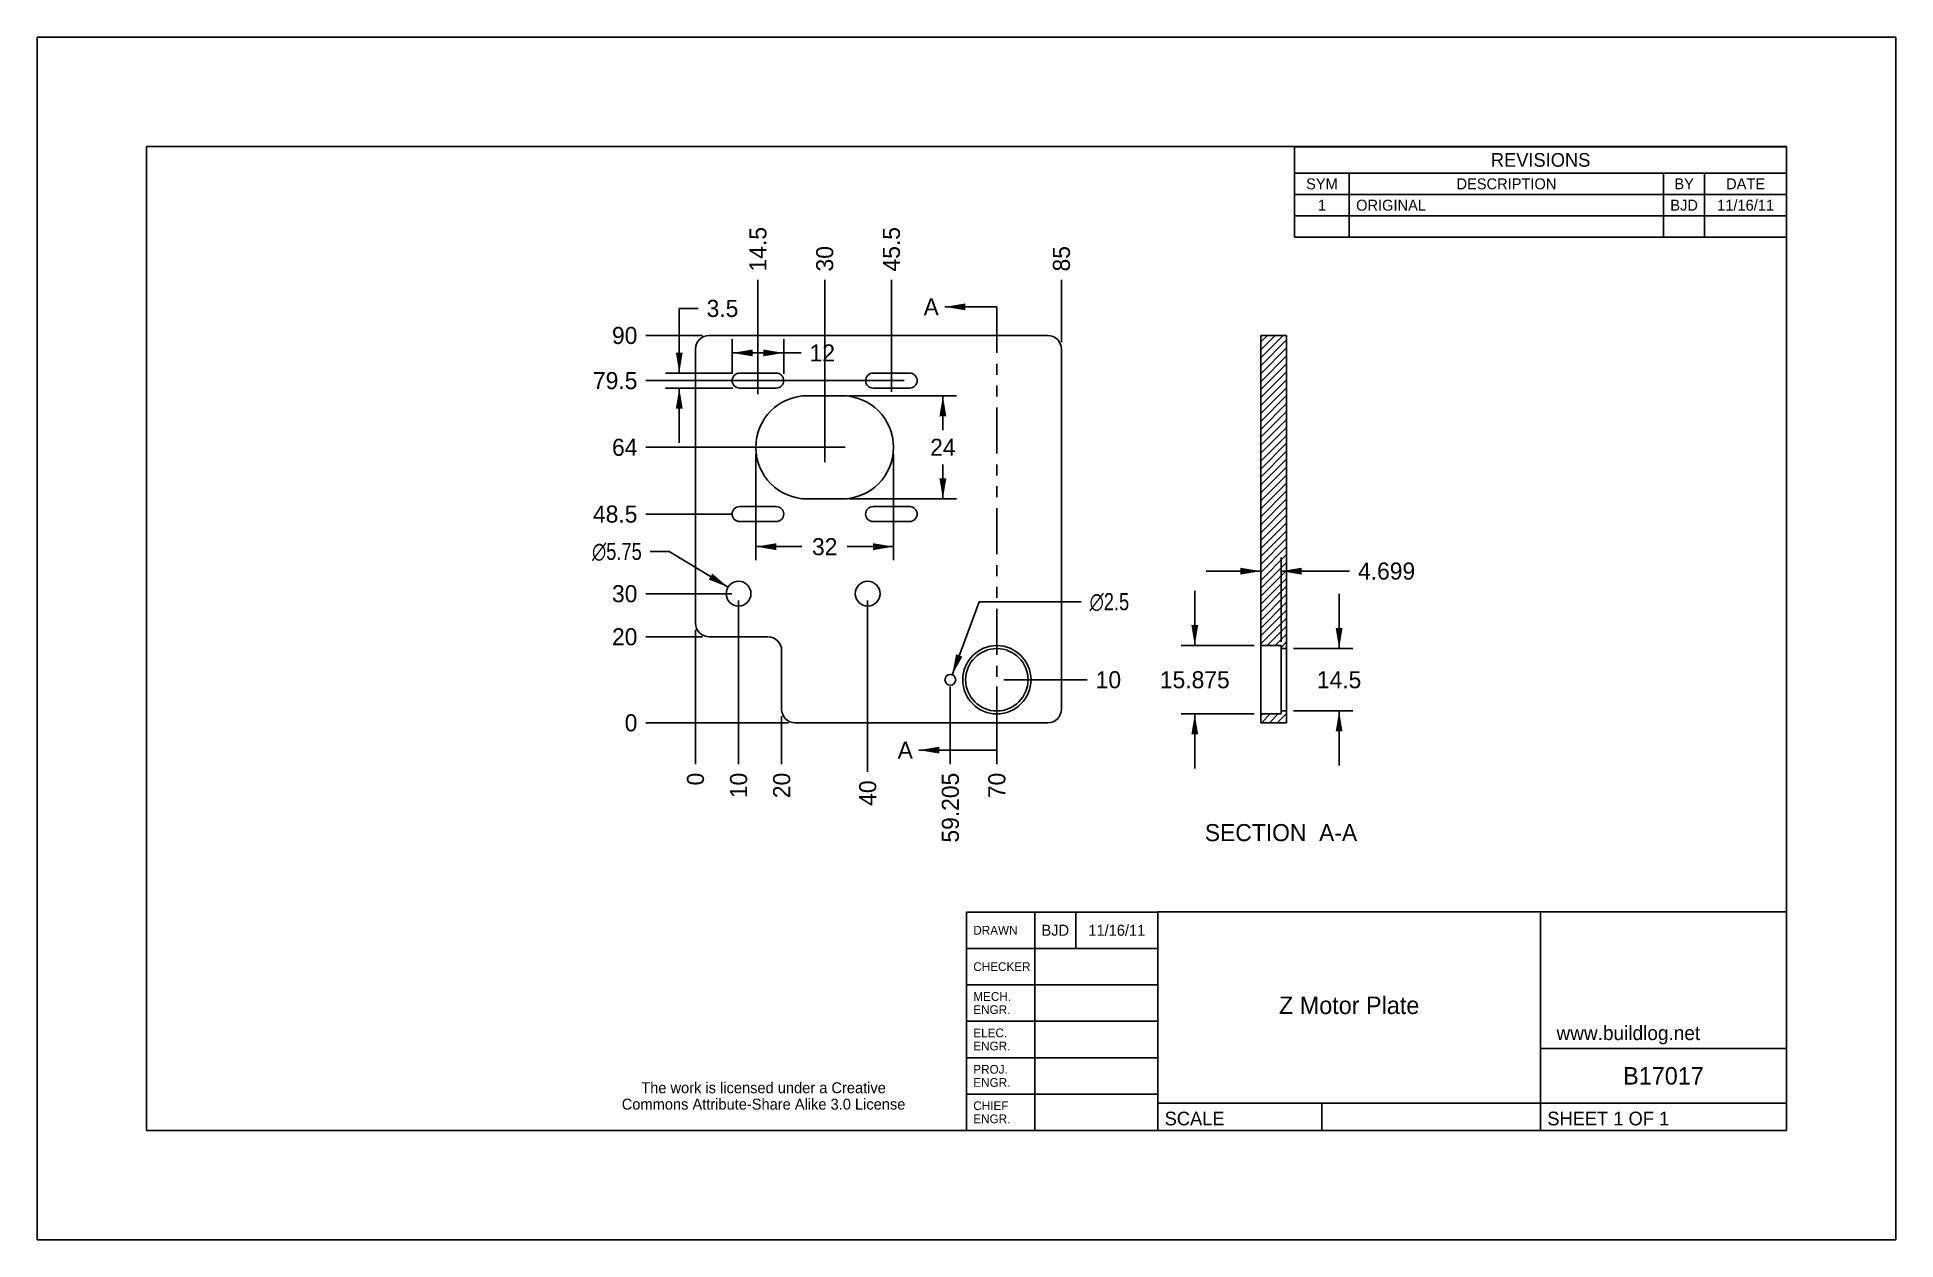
# Model space of a CAD drawing. Header units: inches. Extents: x 0 to 17, y 0 to 11.
import ezdxf

# ---------------------------------------------------------------- set-up
doc = ezdxf.new("R2010")
doc.units = ezdxf.units.IN
doc.header["$LTSCALE"] = 0.935
doc.header["$MEASUREMENT"] = 0
doc.linetypes.add('PHANTOM', pattern=[0.8, 0.45, -0.05, 0.1, -0.05, 0.1, -0.05])
doc.layers.get('0').update_dxf_attribs({"linetype": 'CONTINUOUS'})
for name, color, linetype in [('02___PRT_ALL_AXES', 7, 'CONTINUOUS'), ('BALLOONS', 7, 'CONTINUOUS'), ('DEFAULT_3', 7, 'PHANTOM')]:
    doc.layers.add(name, color=color, linetype=linetype)
doc.styles.get("Standard").update_dxf_attribs({"font": 'veramono.ttf'})
doc.styles.add('TEXTSTYLE_1', font='gdt', dxfattribs={"width": 0.8})
doc.styles.add('TEXTSTYLE_2', font='veramono.ttf')
doc.styles.add('TEXTSTYLE_3', font='veramono.ttf')
doc.styles.add('TEXTSTYLE_4', font='veramono.ttf')
doc.styles.add('TEXTSTYLE_5', font='veramono.ttf')
doc.dimstyles.new('DIMSTYLE_1', dxfattribs={"dimtxt": 0.15625, "dimasz": 0.1875, "dimexe": 0.18, "dimexo": 0.0625, "dimgap": 0.09, "dimtad": 0, "dimtih": 1, "dimtoh": 1, "dimdec": 3, "dimzin": 4, "dimdsep": 46, "dimtxsty": 'STANDARD', "dimblk": '_FILLED', "dimblk1": '_FILLED', "dimblk2": '_FILLED', "dimcen": 0.09, "dimadec": 0, "dimazin": 0, "dimtfac": 1, "dimtdec": 3, "dimtofl": 0, "dimtmove": 0, "dimatfit": 3, "dimldrblk": '_FILLED', "dimfxl": 1, "dimtolj": 1, "dimtzin": 4, "dimarcsym": 0})
doc.dimstyles.new('DIMSTYLE_2', dxfattribs={"dimtxt": 0.15625, "dimasz": 0.1875, "dimexe": 0.18, "dimexo": 0.0625, "dimgap": 0.09, "dimtad": 0, "dimtih": 1, "dimtoh": 1, "dimdec": 3, "dimzin": 4, "dimdsep": 46, "dimtxsty": 'STANDARD', "dimblk": '_FILLED', "dimblk1": '_FILLED', "dimblk2": '_FILLED', "dimcen": 0.09, "dimadec": 0, "dimazin": 0, "dimtfac": 1, "dimtdec": 3, "dimtofl": 0, "dimtmove": 0, "dimatfit": 3, "dimldrblk": '_FILLED', "dimfxl": 1, "dimtolj": 1, "dimtzin": 4, "dimarcsym": 0})
doc.dimstyles.new('DIMSTYLE_3', dxfattribs={"dimtxt": 0.15625, "dimasz": 0.1875, "dimexe": 0.18, "dimexo": 0.0625, "dimgap": 0.09, "dimtad": 0, "dimtih": 1, "dimtoh": 1, "dimdec": 3, "dimzin": 4, "dimdsep": 46, "dimtxsty": 'STANDARD', "dimblk": '_FILLED', "dimblk1": '_FILLED', "dimblk2": '_FILLED', "dimcen": 0.09, "dimadec": 0, "dimazin": 0, "dimtfac": 1, "dimtdec": 3, "dimtofl": 0, "dimtmove": 0, "dimatfit": 3, "dimldrblk": '_FILLED', "dimfxl": 1, "dimtolj": 1, "dimtzin": 4, "dimarcsym": 0})
doc.dimstyles.get("Standard").update_dxf_attribs({"dimtxt": 0.15625, "dimasz": 0.1875, "dimexe": 0.18, "dimexo": 0.0625, "dimgap": 0.09, "dimtad": 0, "dimtih": 1, "dimtoh": 1, "dimdec": 3, "dimzin": 4, "dimdsep": 46, "dimtxsty": 'STANDARD', "dimblk": '_FILLED', "dimblk1": '_FILLED', "dimblk2": '_FILLED', "dimcen": 0.09, "dimadec": 0, "dimazin": 0, "dimtp": 0.001, "dimtm": 0.001, "dimtfac": 1, "dimtdec": 3, "dimtofl": 0, "dimtmove": 0, "dimatfit": 3, "dimldrblk": '_FILLED', "dimfxl": 1, "dimtolj": 1, "dimtzin": 4, "dimarcsym": 0})

# ---------------------------------------------------------------- blocks, each defined once
blk = doc.blocks.new('_FILLED')
at = {"color": 0, "linetype": 'BYBLOCK'}
blk.add_solid([(0, 0), (-1, 0.167), (-1, -0.167)], dxfattribs=at)
blk = doc.blocks.new('*D0')
at = {"color": 2, "linetype": 'CONTINUOUS'}
blk.add_line((6.084, 5.516), (5.568, 5.516), dxfattribs=at)
at = {"color": 2, "linetype": 'CONTINUOUS', "insert": (5.49, 5.594), "char_height": 0.1562, "width": 0.2587, "attachment_point": 3, "line_spacing_factor": 0.9}
blk.add_mtext('20', dxfattribs=at)
blk = doc.blocks.new('*D1')
at = {"color": 2, "linetype": 'CONTINUOUS'}
blk.add_line((8.84, 5.123), (9.604, 5.123), dxfattribs=at)
at = {"color": 2, "linetype": 'CONTINUOUS', "insert": (9.682, 5.201), "char_height": 0.1562, "width": 0.2587, "attachment_point": 1, "line_spacing_factor": 0.9}
blk.add_mtext('10', dxfattribs=at)
blk = doc.blocks.new('*D2')
at = {"color": 2, "linetype": 'CONTINUOUS'}
blk.add_line((6.353, 5.91), (5.568, 5.91), dxfattribs=at)
at = {"color": 2, "linetype": 'CONTINUOUS', "insert": (5.49, 5.988), "char_height": 0.1562, "width": 0.2587, "attachment_point": 3, "line_spacing_factor": 0.9}
blk.add_mtext('30', dxfattribs=at)
blk = doc.blocks.new('*D3')
at = {"color": 2, "linetype": 'CONTINUOUS'}
blk.add_line((6.363, 6.638), (5.568, 6.638), dxfattribs=at)
at = {"color": 2, "linetype": 'CONTINUOUS', "insert": (5.49, 6.716), "char_height": 0.1562, "width": 0.5174, "attachment_point": 3, "line_spacing_factor": 0.9}
blk.add_mtext('48.5', dxfattribs=at)
blk = doc.blocks.new('*D4')
at = {"color": 2, "linetype": 'CONTINUOUS'}
blk.add_line((7.391, 7.249), (5.568, 7.249), dxfattribs=at)
at = {"color": 2, "linetype": 'CONTINUOUS', "insert": (5.49, 7.327), "char_height": 0.1562, "width": 0.2587, "attachment_point": 3, "line_spacing_factor": 0.9}
blk.add_mtext('64', dxfattribs=at)
blk = doc.blocks.new('*D5')
at = {"color": 2, "linetype": 'CONTINUOUS'}
blk.add_line((7.929, 7.859), (5.568, 7.859), dxfattribs=at)
at = {"color": 2, "linetype": 'CONTINUOUS', "insert": (5.49, 7.937), "char_height": 0.1562, "width": 0.5174, "attachment_point": 3, "line_spacing_factor": 0.9}
blk.add_mtext('79.5', dxfattribs=at)
blk = doc.blocks.new('*D6')
at = {"color": 2, "linetype": 'CONTINUOUS'}
blk.add_line((6.084, 8.272), (5.568, 8.272), dxfattribs=at)
at = {"color": 2, "linetype": 'CONTINUOUS', "insert": (5.49, 8.35), "char_height": 0.1562, "width": 0.2587, "attachment_point": 3, "line_spacing_factor": 0.9}
blk.add_mtext('90', dxfattribs=at)
blk = doc.blocks.new('*D7')
at = {"color": 2, "linetype": 'CONTINUOUS'}
blk.add_line((6.871, 4.729), (5.568, 4.729), dxfattribs=at)
at = {"color": 2, "linetype": 'CONTINUOUS', "insert": (5.49, 4.807), "char_height": 0.156, "width": 0.12935, "attachment_point": 3, "line_spacing_factor": 0.9}
blk.add_mtext('0', dxfattribs=at)
blk = doc.blocks.new('*D8')
at = {"color": 2, "linetype": 'CONTINUOUS'}
blk.add_line((6.415, 5.847), (6.415, 4.35), dxfattribs=at)
at = {"color": 2, "linetype": 'CONTINUOUS', "insert": (6.337, 4.272), "char_height": 0.1562, "width": 0.2587, "attachment_point": 3, "rotation": 90, "line_spacing_factor": 0.9}
blk.add_mtext('10', dxfattribs=at)
blk = doc.blocks.new('*D9')
at = {"color": 2, "linetype": 'CONTINUOUS'}
blk.add_line((6.809, 4.791), (6.809, 4.35), dxfattribs=at)
at = {"color": 2, "linetype": 'CONTINUOUS', "insert": (6.731, 4.272), "char_height": 0.1562, "width": 0.2587, "attachment_point": 3, "rotation": 90, "line_spacing_factor": 0.9}
blk.add_mtext('20', dxfattribs=at)
blk = doc.blocks.new('*D10')
at = {"color": 2, "linetype": 'CONTINUOUS'}
blk.add_line((8.777, 5.06), (8.777, 4.35), dxfattribs=at)
at = {"color": 2, "linetype": 'CONTINUOUS', "insert": (8.699, 4.272), "char_height": 0.1562, "width": 0.2587, "attachment_point": 3, "rotation": 90, "line_spacing_factor": 0.9}
blk.add_mtext('70', dxfattribs=at)
blk = doc.blocks.new('*D11')
at = {"color": 2, "linetype": 'CONTINUOUS'}
blk.add_line((8.352, 5.06), (8.352, 4.35), dxfattribs=at)
at = {"color": 2, "linetype": 'CONTINUOUS', "insert": (8.274, 4.272), "char_height": 0.1562, "width": 0.7761, "attachment_point": 3, "rotation": 90, "line_spacing_factor": 0.9}
blk.add_mtext('59.205', dxfattribs=at)
blk = doc.blocks.new('*D12')
at = {"color": 2, "linetype": 'CONTINUOUS'}
blk.add_line((7.203, 7.114), (7.203, 8.779), dxfattribs=at)
at = {"color": 2, "linetype": 'CONTINUOUS', "insert": (7.125, 8.857), "char_height": 0.1562, "width": 0.2587, "attachment_point": 1, "rotation": 90, "line_spacing_factor": 0.9}
blk.add_mtext('30', dxfattribs=at)
blk = doc.blocks.new('*D13')
at = {"color": 2, "linetype": 'CONTINUOUS'}
blk.add_line((6.592, 7.736), (6.592, 8.779), dxfattribs=at)
at = {"color": 2, "linetype": 'CONTINUOUS', "insert": (6.514, 8.857), "char_height": 0.1562, "width": 0.5174, "attachment_point": 1, "rotation": 90, "line_spacing_factor": 0.9}
blk.add_mtext('14.5', dxfattribs=at)
blk = doc.blocks.new('*D14')
at = {"color": 2, "linetype": 'CONTINUOUS'}
blk.add_line((7.813, 7.757), (7.813, 8.779), dxfattribs=at)
at = {"color": 2, "linetype": 'CONTINUOUS', "insert": (7.735, 8.857), "char_height": 0.1562, "width": 0.5174, "attachment_point": 1, "rotation": 90, "line_spacing_factor": 0.9}
blk.add_mtext('45.5', dxfattribs=at)
blk = doc.blocks.new('*D15')
at = {"color": 2, "linetype": 'CONTINUOUS'}
blk.add_line((9.368, 8.21), (9.368, 8.779), dxfattribs=at)
at = {"color": 2, "linetype": 'CONTINUOUS', "insert": (9.29, 8.857), "char_height": 0.1562, "width": 0.2587, "attachment_point": 1, "rotation": 90, "line_spacing_factor": 0.9}
blk.add_mtext('85', dxfattribs=at)
blk = doc.blocks.new('*D16')
at = {"color": 2, "linetype": 'CONTINUOUS'}
blk.add_line((6.022, 5.579), (6.022, 4.35), dxfattribs=at)
at = {"color": 2, "linetype": 'CONTINUOUS', "insert": (5.943, 4.272), "char_height": 0.156, "width": 0.12935, "attachment_point": 3, "rotation": 90, "line_spacing_factor": 0.9}
blk.add_mtext('0', dxfattribs=at)
blk = doc.blocks.new('*D17')
at = {"color": 2, "linetype": 'CONTINUOUS'}
blk.add_line((7.596, 5.847), (7.596, 4.281), dxfattribs=at)
at = {"color": 2, "linetype": 'CONTINUOUS', "insert": (7.518, 4.202), "char_height": 0.1562, "width": 0.2587, "attachment_point": 3, "rotation": 90, "line_spacing_factor": 0.9}
blk.add_mtext('40', dxfattribs=at)
blk = doc.blocks.new('*D18')
at = {"color": 2, "linetype": 'CONTINUOUS'}
for p, q in [((10.588, 5.435), (10.588, 5.935)), ((11.13, 5.435), (10.463, 5.435)), ((11.13, 4.81), (10.463, 4.81)), ((10.588, 4.81), (10.588, 4.31))]:
    blk.add_line(p, q, dxfattribs=at)
at = {"color": 2, "linetype": 'CONTINUOUS', "xscale": 0.1875, "yscale": 0.1875, "zscale": 0.1875}
for p, rotation in [((10.588, 5.435), 270), ((10.588, 4.81), 90)]:
    blk.add_blockref('_FILLED', p, dxfattribs=dict(at, rotation=rotation))
at = {"color": 2, "linetype": 'CONTINUOUS', "insert": (10.588, 5.201), "char_height": 0.1562, "width": 0.7761, "attachment_point": 2, "line_spacing_factor": 0.9}
blk.add_mtext('15.875', dxfattribs=at)
blk = doc.blocks.new('*D19')
at = {"color": 2, "linetype": 'CONTINUOUS'}
for p, q in [((11.908, 5.408), (11.908, 5.908)), ((11.491, 5.408), (12.033, 5.408)), ((11.491, 4.837), (12.033, 4.837)), ((11.908, 4.837), (11.908, 4.337))]:
    blk.add_line(p, q, dxfattribs=at)
at = {"color": 2, "linetype": 'CONTINUOUS', "xscale": 0.1875, "yscale": 0.1875, "zscale": 0.1875}
for p, rotation in [((11.908, 5.408), 270), ((11.908, 4.837), 90)]:
    blk.add_blockref('_FILLED', p, dxfattribs=dict(at, rotation=rotation))
at = {"color": 2, "linetype": 'CONTINUOUS', "insert": (11.908, 5.201), "char_height": 0.1562, "width": 0.5174, "attachment_point": 2, "line_spacing_factor": 0.9}
blk.add_mtext('14.5', dxfattribs=at)
blk = doc.blocks.new('*D20')
at = {"color": 2, "linetype": 'CONTINUOUS'}
for p, q in [((11.377, 5.47), (11.377, 6.241)), ((11.192, 6.116), (10.692, 6.116)), ((11.377, 6.116), (12.003, 6.116))]:
    blk.add_line(p, q, dxfattribs=at)
at = {"color": 2, "linetype": 'CONTINUOUS', "xscale": 0.1875, "yscale": 0.1875, "zscale": 0.1875}
blk.add_blockref('_FILLED', (11.192, 6.116), dxfattribs=at)
at = {"color": 2, "linetype": 'CONTINUOUS', "xscale": 0.1875, "yscale": 0.1875, "zscale": 0.1875, "rotation": 180}
blk.add_blockref('_FILLED', (11.377, 6.116), dxfattribs=at)
at = {"color": 2, "linetype": 'CONTINUOUS', "insert": (12.081, 6.195), "char_height": 0.1562, "width": 0.64675, "attachment_point": 1, "line_spacing_factor": 0.9}
blk.add_mtext('4.699', dxfattribs=at)
blk = doc.blocks.new('*D21')
at = {"color": 2, "linetype": 'CONTINUOUS'}
for p, q in [((5.78, 6.297), (5.608, 6.297)), ((6.319, 5.969), (5.78, 6.297))]:
    blk.add_line(p, q, dxfattribs=at)
at = {"color": 2, "linetype": 'CONTINUOUS', "xscale": 0.1875, "yscale": 0.1875, "zscale": 0.1875, "rotation": 328.627176273}
blk.add_blockref('_FILLED', (6.319, 5.969), dxfattribs=at)
at = {"color": 2, "linetype": 'CONTINUOUS', "insert": (5.53, 6.375), "char_height": 0.15625, "width": 0.72573, "attachment_point": 3, "line_spacing_factor": 0.9, "style": 'TEXTSTYLE_1'}
blk.add_mtext('{\\Fgdt;n}\\Fveramono.ttf;5.75', dxfattribs=at)
blk = doc.blocks.new('*D22')
at = {"color": 2, "linetype": 'CONTINUOUS'}
for p, q in [((5.873, 7.928), (5.873, 8.519)), ((5.873, 8.519), (6.045, 8.519)), ((6.363, 7.928), (5.748, 7.928)), ((6.363, 7.79), (5.748, 7.79)), ((5.873, 7.79), (5.873, 7.29))]:
    blk.add_line(p, q, dxfattribs=at)
at = {"color": 2, "linetype": 'CONTINUOUS', "xscale": 0.1875, "yscale": 0.1875, "zscale": 0.1875}
for p, rotation in [((5.873, 7.928), 270), ((5.873, 7.79), 90)]:
    blk.add_blockref('_FILLED', p, dxfattribs=dict(at, rotation=rotation))
at = {"color": 2, "linetype": 'CONTINUOUS', "insert": (6.123, 8.597), "char_height": 0.1562, "width": 0.38805, "attachment_point": 1, "line_spacing_factor": 0.9}
blk.add_mtext('3.5', dxfattribs=at)
blk = doc.blocks.new('*D23')
at = {"color": 2, "linetype": 'CONTINUOUS'}
for p, q in [((6.356, 7.921), (6.356, 8.237)), ((6.829, 7.921), (6.829, 8.237)), ((6.356, 8.112), (6.592, 8.112)), ((6.829, 8.112), (6.592, 8.112)), ((6.592, 8.112), (6.987, 8.112))]:
    blk.add_line(p, q, dxfattribs=at)
at = {"color": 2, "linetype": 'CONTINUOUS', "xscale": 0.1875, "yscale": 0.1875, "zscale": 0.1875, "rotation": 180}
blk.add_blockref('_FILLED', (6.356, 8.112), dxfattribs=at)
at = {"color": 2, "linetype": 'CONTINUOUS', "xscale": 0.1875, "yscale": 0.1875, "zscale": 0.1875}
blk.add_blockref('_FILLED', (6.829, 8.112), dxfattribs=at)
at = {"color": 2, "linetype": 'CONTINUOUS', "insert": (7.065, 8.19), "char_height": 0.1562, "width": 0.2587, "attachment_point": 1, "line_spacing_factor": 0.9}
blk.add_mtext('12', dxfattribs=at)
blk = doc.blocks.new('*D24')
at = {"color": 2, "linetype": 'CONTINUOUS'}
for p, q in [((6.573, 7.186), (6.573, 6.215)), ((7.833, 7.186), (7.833, 6.215)), ((6.573, 6.34), (6.995, 6.34)), ((7.833, 6.34), (7.41, 6.34))]:
    blk.add_line(p, q, dxfattribs=at)
at = {"color": 2, "linetype": 'CONTINUOUS', "xscale": 0.1875, "yscale": 0.1875, "zscale": 0.1875, "rotation": 180}
blk.add_blockref('_FILLED', (6.573, 6.34), dxfattribs=at)
at = {"color": 2, "linetype": 'CONTINUOUS', "xscale": 0.1875, "yscale": 0.1875, "zscale": 0.1875}
blk.add_blockref('_FILLED', (7.833, 6.34), dxfattribs=at)
at = {"color": 2, "linetype": 'CONTINUOUS', "insert": (7.203, 6.418), "char_height": 0.1562, "width": 0.2587, "attachment_point": 2, "line_spacing_factor": 0.9}
blk.add_mtext('32', dxfattribs=at)
blk = doc.blocks.new('*D25')
at = {"color": 2, "linetype": 'CONTINUOUS'}
for p, q in [((7.423, 7.721), (8.409, 7.721)), ((8.284, 7.721), (8.284, 7.405)), ((8.284, 6.776), (8.284, 7.092)), ((7.423, 6.776), (8.409, 6.776))]:
    blk.add_line(p, q, dxfattribs=at)
at = {"color": 2, "linetype": 'CONTINUOUS', "xscale": 0.1875, "yscale": 0.1875, "zscale": 0.1875}
for p, rotation in [((8.284, 7.721), 90), ((8.284, 6.776), 270)]:
    blk.add_blockref('_FILLED', p, dxfattribs=dict(at, rotation=rotation))
at = {"color": 2, "linetype": 'CONTINUOUS', "insert": (8.284, 7.327), "char_height": 0.1562, "width": 0.2587, "attachment_point": 2, "line_spacing_factor": 0.9}
blk.add_mtext('24', dxfattribs=at)
blk = doc.blocks.new('*D26')
at = {"color": 2, "linetype": 'CONTINUOUS'}
for p, q in [((8.369, 5.169), (8.615, 5.836)), ((8.615, 5.836), (9.548, 5.836))]:
    blk.add_line(p, q, dxfattribs=at)
at = {"color": 2, "linetype": 'CONTINUOUS', "xscale": 0.1875, "yscale": 0.1875, "zscale": 0.1875, "rotation": 249.8068958606}
blk.add_blockref('_FILLED', (8.369, 5.169), dxfattribs=at)
at = {"color": 2, "linetype": 'CONTINUOUS', "insert": (9.626, 5.915), "char_height": 0.15625, "width": 0.59638, "attachment_point": 1, "line_spacing_factor": 0.9, "style": 'TEXTSTYLE_1'}
blk.add_mtext('{\\Fgdt;n}\\Fveramono.ttf;2.5', dxfattribs=at)

msp = doc.modelspace()

# ---------------------------------------------------------------- hatches: boundary and pattern name
at = {"linetype": 'CONTINUOUS'}
h = msp.add_hatch(dxfattribs=at)
h.set_pattern_fill('A', color=2, scale=0.051392, angle=45, style=0, pattern_type=0)
h.set_pattern_definition([(45, (0, 0), (-0.0363395, 0.0363395), [])])
edge = h.paths.add_edge_path()
edge.add_line((11.4281, 8.2721), (11.4281, 5.408))
edge.add_line((11.3771, 5.408), (11.4281, 5.408))
edge.add_line((11.3771, 5.435), (11.3771, 5.408))
edge.add_line((11.1921, 5.435), (11.3771, 5.435))
edge.add_line((11.1921, 8.2721), (11.1921, 5.435))
edge.add_line((11.4281, 8.2721), (11.1921, 8.2721))
edge = h.paths.add_edge_path()
edge.add_line((11.4281, 4.8371), (11.4281, 4.7288))
edge.add_line((11.4281, 4.7288), (11.1921, 4.7288))
edge.add_line((11.1921, 4.81), (11.1921, 4.7288))
edge.add_line((11.1921, 4.81), (11.3771, 4.81))
edge.add_line((11.3771, 4.8371), (11.3771, 4.81))
edge.add_line((11.3771, 4.8371), (11.4281, 4.8371))

# ---------------------------------------------------------------- linework, layer by layer
at = {"color": 7, "linetype": 'CONTINUOUS'}
for p, q in [((0, 0), (0, 11)), ((0, 11), (17, 11)), ((17, 0), (17, 11)), ((1, 1), (1, 10)), ((1, 10), (16, 10)), ((16, 1), (16, 10)), ((9.243, 8.2721), (6.1466, 8.2721)), ((11.1921, 8.2721), (11.1921, 5.435)), ((11.4281, 8.2721), (11.1921, 8.2721)), ((11.1921, 8.2721), (11.1921, 4.7288)), ((11.4281, 8.2721), (11.1921, 8.2721)), ((11.4281, 8.2721), (11.4281, 5.408)), ((11.4281, 8.2721), (11.4281, 4.7288)), ((6.0216, 8.1471), (6.0216, 5.6412)), ((9.368, 4.8538), (9.368, 8.1471)), ((6.4251, 7.9277), (6.7598, 7.9277)), ((7.9802, 7.9277), (7.6456, 7.9277)), ((6.7598, 7.7899), (6.4251, 7.7899)), ((7.3602, 7.721), (7.0452, 7.721)), ((7.6456, 7.7899), (7.9802, 7.7899)), ((6.7598, 6.7072), (6.4251, 6.7072)), ((7.0452, 6.7761), (7.3602, 6.7761)), ((7.6456, 6.7072), (7.9802, 6.7072)), ((6.4251, 6.5694), (6.7598, 6.5694)), ((7.9802, 6.5694), (7.6456, 6.5694)), ((6.1466, 5.5162), (6.684, 5.5162)), ((6.809, 4.8538), (6.809, 5.3912)), ((11.1921, 5.435), (11.3771, 5.435)), ((11.1921, 5.435), (11.3771, 5.435)), ((11.3771, 5.435), (11.3771, 5.408)), ((11.3771, 5.435), (11.3771, 4.81)), ((11.3771, 5.408), (11.4281, 5.408)), ((11.3771, 5.408), (11.4281, 5.408)), ((11.1921, 4.81), (11.1921, 4.7288)), ((11.1921, 4.81), (11.3771, 4.81)), ((11.1921, 4.81), (11.3771, 4.81)), ((11.3771, 4.8371), (11.3771, 4.81)), ((11.3771, 4.8371), (11.4281, 4.8371)), ((11.3771, 4.8371), (11.4281, 4.8371)), ((11.4281, 4.8371), (11.4281, 4.7288)), ((6.934, 4.7288), (9.243, 4.7288)), ((11.4281, 4.7288), (11.1921, 4.7288)), ((11.4281, 4.7288), (11.1921, 4.7288)), ((10.25, 2.9981), (8.5, 2.9981)), ((8.5, 1.0001), (8.5, 2.9981)), ((9.125, 1.0001), (9.125, 2.9981)), ((9.5, 2.6651), (9.5, 2.9981)), ((15.9998, 3.0002), (10.2498, 3.0002)), ((10.2498, 1.0002), (10.2498, 3.0002)), ((10.25, 1.0001), (10.25, 2.9981)), ((13.7498, 1.0002), (13.7498, 3.0002)), ((15.9998, 1.0002), (15.9998, 3.0002)), ((10.25, 2.6651), (8.5, 2.6651)), ((10.25, 2.3321), (8.5, 2.3321)), ((10.25, 1.9991), (8.5, 1.9991)), ((15.9998, 1.7502), (13.7498, 1.7502)), ((10.25, 1.6661), (8.5, 1.6661)), ((10.25, 1.3331), (8.5, 1.3331)), ((15.9998, 1.2502), (10.2498, 1.2502)), ((11.7498, 1.0002), (11.7498, 1.2502)), ((1, 1), (16, 1)), ((10.25, 1.0001), (8.5, 1.0001)), ((15.9998, 1.0002), (10.2498, 1.0002)), ((0, 0), (17, 0))]:
    msp.add_line(p, q, dxfattribs=at)
at = {"color": 2, "linetype": 'CONTINUOUS'}
for p, q in [((11.501, 9.9985), (16.001, 9.9985)), ((11.501, 9.9985), (11.501, 9.1704)), ((16.001, 9.9985), (16.001, 9.1704)), ((11.501, 9.7563), (16.001, 9.7563)), ((12.001, 9.7563), (12.001, 9.1704)), ((14.876, 9.7563), (14.876, 9.1704)), ((15.251, 9.7563), (15.251, 9.1704)), ((11.501, 9.561), (16.001, 9.561)), ((11.501, 9.3657), (16.001, 9.3657)), ((11.501, 9.1704), (16.001, 9.1704))]:
    msp.add_line(p, q, dxfattribs=at)
at = {"color": 7, "linetype": 'CONTINUOUS'}
for radius in [0.3125, 0.2854]:
    msp.add_circle((8.7775, 5.1225), radius, dxfattribs=at)
for centre, radius, start, end in [((6.1466, 8.1471), 0.125, 90, 180), ((9.243, 8.1471), 0.125, 0, 90), ((6.4251, 7.8588), 0.0689, 90, 270), ((6.7598, 7.8588), 0.0689, 270, 90), ((7.6456, 7.8588), 0.0689, 90, 270), ((7.9802, 7.8588), 0.0689, 270, 90), ((7.0452, 7.2485), 0.4724, 90, 270), ((7.3602, 7.2485), 0.4724, 270, 90), ((6.4251, 6.6383), 0.0689, 90, 270), ((6.7598, 6.6383), 0.0689, 270, 90), ((7.6456, 6.6383), 0.0689, 90, 270), ((7.9802, 6.6383), 0.0689, 270, 90), ((6.1466, 5.6412), 0.125, 180, 270), ((6.684, 5.3912), 0.125, 0, 90), ((6.934, 4.8538), 0.125, 180, 270), ((9.243, 4.8538), 0.125, 270, 360)]:
    msp.add_arc(centre, radius, start, end, dxfattribs=at)
at = {"layer": '02___PRT_ALL_AXES', "color": 7, "linetype": 'CONTINUOUS'}
for centre, radius in [((6.4153, 5.9099), 0.1132), ((7.5964, 5.9099), 0.1132), ((8.3525, 5.1225), 0.0492)]:
    msp.add_circle(centre, radius, dxfattribs=at)
at = {"layer": 'DEFAULT_3', "color": 7, "linetype": 'PHANTOM'}
msp.add_line((8.7775, 8.5333), (8.7775, 4.479), dxfattribs=at)

# ---------------------------------------------------------------- texts
at = {"color": 7, "linetype": 'CONTINUOUS', "char_height": 0.1562, "width": 0.12935, "attachment_point": 1, "line_spacing_factor": 0.9}
for insert in [(8.1076, 8.6114), (7.8705, 4.5571)]:
    msp.add_mtext('A', dxfattribs=dict(at, insert=insert))
at = {"color": 2, "linetype": 'CONTINUOUS', "line_spacing_factor": 0.9, "style": 'TEXTSTYLE_2'}
for s, insert, char_height, width, attachment_point in [('www.buildlog.net', (13.8964, 1.9569), 0.13, 1.721905, 1), ('The work is licensed under a Creative\\PCommons Attribute-Share Alike 3.0 License', (6.6438, 1.441), 0.1, 3.394139, 2)]:
    msp.add_mtext(s, dxfattribs=dict(at, insert=insert, char_height=char_height, width=width, attachment_point=attachment_point))
at = {"layer": 'BALLOONS', "color": 2, "linetype": 'CONTINUOUS', "line_spacing_factor": 0.9}
for s, insert, char_height, width, attachment_point, style in [('REVISIONS', (13.751, 9.9399), 0.125, 0.931319, 2, 'TEXTSTYLE_2'), ('SYM', (11.751, 9.7086), 0.1, 0.248352, 2, 'TEXTSTYLE_2'), ('DESCRIPTION', (13.4385, 9.7086), 0.1, 0.910623, 2, 'TEXTSTYLE_2'), ('BY', (15.0635, 9.7086), 0.1, 0.165568, 2, 'TEXTSTYLE_2'), ('DATE', (15.626, 9.7086), 0.1, 0.331136, 2, 'TEXTSTYLE_2'), ('1', (11.751, 9.5133), 0.1, 0.082784, 2, 'TEXTSTYLE_2'), ('ORIGINAL        ', (12.0635, 9.5133), 0.1, 1.324542, 1, 'TEXTSTYLE_2'), ('BJD', (15.0635, 9.5133), 0.1, 0.248352, 2, 'TEXTSTYLE_2'), ('11/16/11', (15.626, 9.5133), 0.1, 0.662271, 2, 'TEXTSTYLE_5'), ('DRAWN', (8.5625, 2.8716), 0.08, 0.331136, 1, 'TEXTSTYLE_4'), ('BJD', (9.3125, 2.8816), 0.1, 0.248352, 2, 'TEXTSTYLE_2'), ('CHECKER', (8.5625, 2.5386), 0.08, 0.46359, 1, 'TEXTSTYLE_4'), ('MECH.\\PENGR.', (8.5625, 2.2656), 0.08, 0.331136, 1, 'TEXTSTYLE_4'), ('Z Motor Plate', (11.9998, 2.2252), 0.16, 1.721905, 2, 'TEXTSTYLE_2'), ('ELEC.\\PENGR.', (8.5625, 1.9326), 0.08, 0.331136, 1, 'TEXTSTYLE_4'), ('PROJ.\\PENGR.', (8.5625, 1.5996), 0.08, 0.331136, 1, 'TEXTSTYLE_4'), ('B17017', (14.8748, 1.5802), 0.16, 0.794725, 2, 'TEXTSTYLE_2'), ('CHIEF\\PENGR.', (8.5625, 1.2666), 0.08, 0.331136, 1, 'TEXTSTYLE_4'), ('SCALE', (10.3123, 1.1721), 0.125, 0.517399, 1, 'TEXTSTYLE_3'), ('SHEET 1 OF 1', (13.8123, 1.1721), 0.125, 1.241758, 1, 'TEXTSTYLE_3')]:
    msp.add_mtext(s, dxfattribs=dict(at, insert=insert, char_height=char_height, width=width, attachment_point=attachment_point, style=style))
for s, insert, char_height, width, attachment_point in [('SECTION  A-A', (12.0731, 3.8027), 0.15625, 1.552198, 3), ('11/16/11', (9.875, 2.8816), 0.1, 0.662271, 2)]:
    msp.add_mtext(s, dxfattribs=dict(at, insert=insert, char_height=char_height, width=width, attachment_point=attachment_point))

# ---------------------------------------------------------------- dimensions: what is measured, and where the dimension line sits
at = {"color": 2, "linetype": 'CONTINUOUS'}
for feature_location, offset, dtype, origin, picture, middle in [((6.5924, 7.7358), (0, 1.0427), 1, (6.0216, 8.1471), '*D13', (6.5924, 9.1154)), ((7.8129, 7.7569), (0, 1.0216), 1, (6.0216, 8.1471), '*D14', (7.8129, 9.1154)), ((7.2027, 7.1135), (0, 1.665), 1, (6.0216, 8.1471), '*D12', (7.2027, 8.986)), ((9.368, 8.2096), (0, 0.5689), 1, (6.0216, 8.1471), '*D15', (9.368, 8.986)), ((6.0841, 8.2721), (-0.5163, 0), 0, (6.934, 4.7288), '*D6', (5.1016, 8.2721)), ((7.9293, 7.8588), (-2.3615, 0), 0, (6.934, 4.7288), '*D5', (4.7136, 7.8588)), ((7.3914, 7.2485), (-1.8236, 0), 0, (6.934, 4.7288), '*D4', (5.1016, 7.2485)), ((6.36261, 6.63828), (-0.79481, 0), 0, (6.93397, 4.72884), '*D3', (4.71358, 6.63828)), ((6.3528, 5.9099), (-0.785, 0), 0, (6.934, 4.7288), '*D2', (5.1016, 5.9099)), ((6.4153, 5.8474), (0, -1.4973), 1, (6.0216, 5.6412), '*D8', (6.5312, 3.9113)), ((7.5964, 5.8474), (0, -1.5669), 1, (6.0216, 5.6412), '*D17', (7.7123, 3.8418)), ((6.0215705632, 5.57873693), (0, -1.2286411758), 1, (6.0215705632, 5.64123693), '*D16', (6.0795288033, 4.091657541)), ((6.809, 4.7913), (0, -0.4412), 1, (6.0216, 5.6412), '*D9', (6.9249, 3.9113)), ((8.7775, 5.06), (0, -0.7099), 1, (6.0216, 5.6412), '*D10', (8.8934, 3.9113)), ((8.3525, 5.06), (0, -0.7099), 1, (6.0216, 5.6412), '*D11', (8.7002, 3.1901)), ((6.0841, 5.5162), (-0.5163, 0), 0, (6.934, 4.7288), '*D0', (5.1016, 5.5162)), ((8.84, 5.1225), (0.7636, 0), 0, (9.243, 4.7288), '*D1', (9.8111, 5.1225)), ((6.871472138, 4.7288353552), (-1.3036649003, 0), 0, (6.933972138, 4.7288353552), '*D7', (5.2956575124, 4.7288353552))]:
    dim = msp.add_ordinate_dim(feature_location=feature_location, offset=offset, dtype=dtype, origin=origin, dimstyle='DIMSTYLE_1', dxfattribs=at)
    dim.commit()
    dim.dimension.update_dxf_attribs({"geometry": picture, "text_midpoint": middle})
for base, p1, p2, angle, picture, middle in [((5.8726, 7.7899), (6.3626, 7.9277), (6.3626, 7.7899), 270, '*D22', (6.3167, 8.5188)), ((8.2838, 7.721), (7.4227, 6.7761), (7.4227, 7.721), 90, '*D25', (8.1544, 7.2485)), ((10.5884, 5.435), (11.1296, 4.81), (11.1296, 5.435), 90, '*D18', (10.2004, 5.1225)), ((11.9082, 4.8371), (11.4906, 5.408), (11.4906, 4.8371), 270, '*D19', (11.6495, 5.1225))]:
    dim = msp.add_linear_dim(base=base, p1=p1, p2=p2, angle=angle, dimstyle='DIMSTYLE_2', dxfattribs=at)
    dim.commit()
    dim.dimension.update_dxf_attribs({"geometry": picture, "text_midpoint": middle, "dimtype": 160})
for base, p1, p2, picture, middle in [((6.82866, 8.11182), (6.35622, 7.92126), (6.82866, 7.92126), '*D23', (7.1943, 8.11182)), ((7.8326, 6.3399), (6.5728, 7.186), (7.8326, 7.186), '*D24', (7.0733, 6.3399)), ((11.3771, 6.1165), (11.1921, 5.435), (11.3771, 5.4705), '*D20', (12.4042, 6.1165))]:
    dim = msp.add_linear_dim(base=base, p1=p1, p2=p2, dimstyle='DIMSTYLE_2', dxfattribs=at)
    dim.commit()
    dim.dimension.update_dxf_attribs({"geometry": picture, "text_midpoint": middle, "dimtype": 160})
for p1, p2, picture, middle in [((6.3186, 5.9689), (6.5119, 5.851), '*D21', (4.7538, 6.2973)), ((8.3695, 5.1687), (8.3355, 5.0763), '*D26', (9.9239, 5.8365))]:
    dim = msp.add_diameter_dim_2p(p1=p1, p2=p2, dimstyle='DIMSTYLE_3', dxfattribs=at)
    dim.commit()
    dim.dimension.update_dxf_attribs({"geometry": picture, "text_midpoint": middle, "dimtype": 163})

# ---------------------------------------------------------------- leaders
at = {"color": 7, "linetype": 'CONTINUOUS'}
for points in [[(8.3016, 8.5333), (8.7775, 8.5333)], [(8.0645, 4.479), (8.7775, 4.479)]]:
    msp.add_leader(points, dimstyle='STANDARD', override={"dimtad": 0}, dxfattribs=at)

doc.saveas('drawing.dxf')
